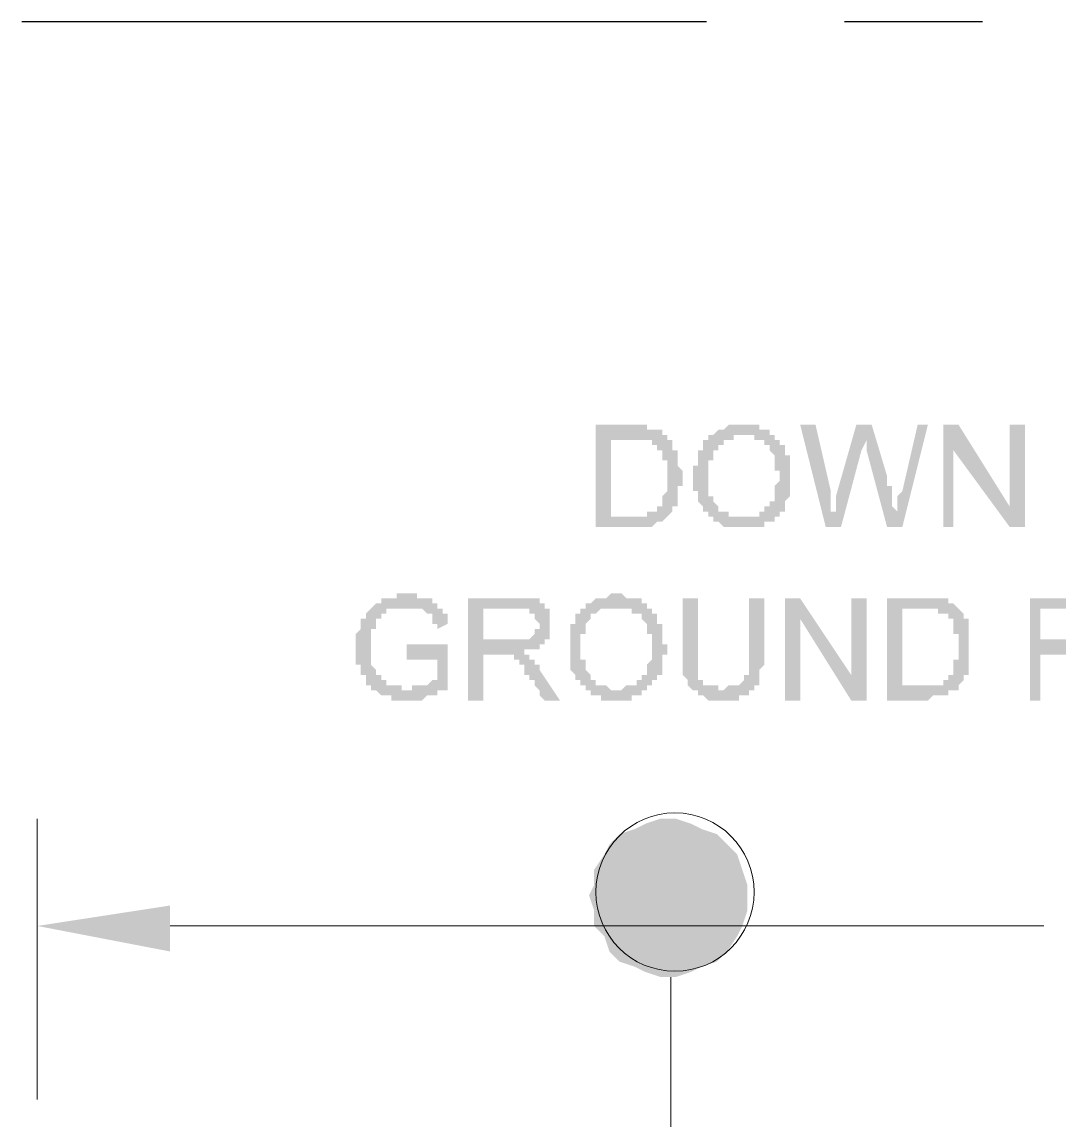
# Model space of a CAD drawing. Header units: inches. Extents: x -11 to 213, y -78 to 40.
# Drawn here: x 33.966 to 35.194, y 21.352 to 22.652 of the extents above; entities that cross this region are included whole.
import ezdxf

# ---------------------------------------------------------------- set-up
doc = ezdxf.new("R2010")
doc.units = ezdxf.units.IN
doc.header["$MEASUREMENT"] = 0
doc.layers.add('PDF_0', color=7, linetype='Continuous')

msp = doc.modelspace()

# ---------------------------------------------------------------- hatches: boundary and pattern name
at = {"layer": 'PDF_0'}
h = msp.add_hatch(color=256, dxfattribs=at)
h.paths.add_polyline_path([(34.64525, 22.17512), (34.68759, 22.17512), (34.68759, 22.17512), (34.69364, 22.17512), (34.69364, 22.17512), (34.69364, 22.17512), (34.69968, 22.17512), (34.69968, 22.17512), (34.69968, 22.17512), (34.69968, 22.17512), (34.70573, 22.17512), (34.70573, 22.17512), (34.70573, 22.17512), (34.70573, 22.17512), (34.70573, 22.16907), (34.71178, 22.16907), (34.71178, 22.16907), (34.71178, 22.16907), (34.71178, 22.16907), (34.71783, 22.16907), (34.71783, 22.16907), (34.71783, 22.16907), (34.71783, 22.16907), (34.72388, 22.16907), (34.72388, 22.16302), (34.72388, 22.16302), (34.72388, 22.16302), (34.72388, 22.16302), (34.72992, 22.16302), (34.72992, 22.16302), (34.72992, 22.15697), (34.72992, 22.15697), (34.72992, 22.15697), (34.73597, 22.15697), (34.73597, 22.15697), (34.73597, 22.15092), (34.73597, 22.15092), (34.73597, 22.15092), (34.73597, 22.15092), (34.73597, 22.14488), (34.74202, 22.14488), (34.74202, 22.14488), (34.74202, 22.14488), (34.74202, 22.13883), (34.74202, 22.13883), (34.74202, 22.13883), (34.74202, 22.13883), (34.74202, 22.13883), (34.74202, 22.13278), (34.74202, 22.13278), (34.74202, 22.13278), (34.74202, 22.13278), (34.74202, 22.12673), (34.74202, 22.12673), (34.74202, 22.12673), (34.74807, 22.12068), (34.74807, 22.12068), (34.74807, 22.12068), (34.74807, 22.12068), (34.74807, 22.11464), (34.74807, 22.11464), (34.74807, 22.11464), (34.74807, 22.11464), (34.74807, 22.10859), (34.74807, 22.10859), (34.74807, 22.10859), (34.74807, 22.10254), (34.74202, 22.10254), (34.74202, 22.10254), (34.74202, 22.09649), (34.74202, 22.09649), (34.74202, 22.09649), (34.74202, 22.09649), (34.74202, 22.09045), (34.74202, 22.09045), (34.74202, 22.09045), (34.74202, 22.09045), (34.74202, 22.0844), (34.74202, 22.0844), (34.74202, 22.0844), (34.74202, 22.0844), (34.74202, 22.07835), (34.73597, 22.07835), (34.73597, 22.07835), (34.73597, 22.07835), (34.73597, 22.0723), (34.73597, 22.0723), (34.73597, 22.0723), (34.73597, 22.0723), (34.73597, 22.0723), (34.72992, 22.06625), (34.72992, 22.06625), (34.72992, 22.06625), (34.72992, 22.06625), (34.72992, 22.06625), (34.72992, 22.06625), (34.72388, 22.06021), (34.72388, 22.06021), (34.72388, 22.06021), (34.72388, 22.06021), (34.72388, 22.06021), (34.71783, 22.06021), (34.71783, 22.06021), (34.71783, 22.06021), (34.71783, 22.06021), (34.71178, 22.05416), (34.71178, 22.05416), (34.71178, 22.05416), (34.71178, 22.05416), (34.70573, 22.05416), (34.70573, 22.05416), (34.70573, 22.05416), (34.69968, 22.05416), (34.69968, 22.05416), (34.69968, 22.05416), (34.69968, 22.05416), (34.69364, 22.05416), (34.69364, 22.05416), (34.69364, 22.05416), (34.68759, 22.05416), (34.64525, 22.05416)], flags=0)
h.paths.add_polyline_path([(34.6634, 22.06625), (34.68759, 22.06625), (34.68759, 22.06625), (34.69364, 22.06625), (34.69364, 22.06625), (34.69364, 22.06625), (34.69968, 22.06625), (34.69968, 22.06625), (34.69968, 22.06625), (34.69968, 22.06625), (34.69968, 22.06625), (34.70573, 22.06625), (34.70573, 22.06625), (34.70573, 22.0723), (34.70573, 22.0723), (34.71178, 22.0723), (34.71178, 22.0723), (34.71178, 22.0723), (34.71178, 22.0723), (34.71178, 22.0723), (34.71783, 22.0723), (34.71783, 22.07835), (34.71783, 22.07835), (34.71783, 22.07835), (34.71783, 22.07835), (34.72388, 22.07835), (34.72388, 22.0844), (34.72388, 22.0844), (34.72388, 22.0844), (34.72388, 22.0844), (34.72388, 22.09045), (34.72388, 22.09045), (34.72388, 22.09045), (34.72388, 22.09045), (34.72388, 22.09045), (34.72992, 22.09649), (34.72992, 22.09649), (34.72992, 22.09649), (34.72992, 22.10254), (34.72992, 22.10254), (34.72992, 22.10254), (34.72992, 22.10254), (34.72992, 22.10859), (34.72992, 22.10859), (34.72992, 22.10859), (34.72992, 22.11464), (34.72992, 22.11464), (34.72992, 22.11464), (34.72992, 22.12068), (34.72992, 22.12068), (34.72992, 22.12068), (34.72992, 22.12068), (34.72992, 22.12673), (34.72992, 22.12673), (34.72992, 22.12673), (34.72992, 22.12673), (34.72992, 22.13278), (34.72992, 22.13278), (34.72992, 22.13278), (34.72388, 22.13278), (34.72388, 22.13883), (34.72388, 22.13883), (34.72388, 22.13883), (34.72388, 22.13883), (34.72388, 22.14488), (34.72388, 22.14488), (34.72388, 22.14488), (34.72388, 22.14488), (34.71783, 22.14488), (34.71783, 22.15092), (34.71783, 22.15092), (34.71783, 22.15092), (34.71783, 22.15092), (34.71783, 22.15092), (34.71178, 22.15092), (34.71178, 22.15697), (34.71178, 22.15697), (34.71178, 22.15697), (34.70573, 22.15697), (34.70573, 22.15697), (34.70573, 22.15697), (34.70573, 22.15697), (34.69968, 22.15697), (34.69968, 22.15697), (34.69968, 22.15697), (34.69968, 22.15697), (34.69968, 22.15697), (34.69364, 22.15697), (34.69364, 22.15697), (34.69364, 22.15697), (34.68759, 22.15697), (34.68759, 22.15697), (34.68759, 22.15697), (34.6634, 22.15697)], flags=0)
h = msp.add_hatch(color=256, dxfattribs=at)
h.paths.add_polyline_path([(34.82065, 22.17512), (34.82065, 22.17512), (34.82065, 22.17512), (34.8267, 22.17512), (34.8267, 22.17512), (34.8267, 22.17512), (34.83274, 22.17512), (34.83274, 22.17512), (34.83274, 22.17512), (34.83274, 22.17512), (34.83879, 22.17512), (34.83879, 22.17512), (34.83879, 22.17512), (34.83879, 22.16907), (34.84484, 22.16907), (34.84484, 22.16907), (34.84484, 22.16907), (34.84484, 22.16907), (34.85089, 22.16907), (34.85089, 22.16907), (34.85089, 22.16907), (34.85089, 22.16302), (34.85089, 22.16302), (34.85693, 22.16302), (34.85693, 22.16302), (34.85693, 22.16302), (34.85693, 22.16302), (34.85693, 22.15697), (34.86298, 22.15697), (34.86298, 22.15697), (34.86298, 22.15697), (34.86298, 22.15697), (34.86298, 22.15697), (34.86298, 22.15092), (34.86298, 22.15092), (34.86903, 22.15092), (34.86903, 22.15092), (34.86903, 22.15092), (34.86903, 22.14488), (34.86903, 22.14488), (34.86903, 22.14488), (34.86903, 22.14488), (34.86903, 22.13883), (34.87508, 22.13883), (34.87508, 22.13883), (34.87508, 22.13883), (34.87508, 22.13278), (34.87508, 22.13278), (34.87508, 22.13278), (34.87508, 22.13278), (34.87508, 22.12673), (34.87508, 22.12673), (34.87508, 22.12673), (34.87508, 22.12068), (34.87508, 22.12068), (34.87508, 22.12068), (34.87508, 22.12068), (34.87508, 22.11464), (34.87508, 22.11464), (34.87508, 22.11464), (34.87508, 22.10859), (34.87508, 22.10859), (34.87508, 22.10859), (34.87508, 22.10859), (34.87508, 22.10254), (34.87508, 22.10254), (34.87508, 22.10254), (34.87508, 22.09649), (34.87508, 22.09649), (34.87508, 22.09649), (34.87508, 22.09649), (34.87508, 22.09045), (34.87508, 22.09045), (34.87508, 22.09045), (34.87508, 22.09045), (34.86903, 22.0844), (34.86903, 22.0844), (34.86903, 22.0844), (34.86903, 22.0844), (34.86903, 22.07835), (34.86903, 22.07835), (34.86903, 22.07835), (34.86903, 22.07835), (34.86903, 22.0723), (34.86298, 22.0723), (34.86298, 22.0723), (34.86298, 22.0723), (34.86298, 22.0723), (34.86298, 22.06625), (34.86298, 22.06625), (34.85693, 22.06625), (34.85693, 22.06625), (34.85693, 22.06625), (34.85693, 22.06625), (34.85693, 22.06021), (34.85089, 22.06021), (34.85089, 22.06021), (34.85089, 22.06021), (34.85089, 22.06021), (34.85089, 22.06021), (34.84484, 22.06021), (34.84484, 22.05416), (34.84484, 22.05416), (34.84484, 22.05416), (34.83879, 22.05416), (34.83879, 22.05416), (34.83879, 22.05416), (34.83879, 22.05416), (34.83274, 22.05416), (34.83274, 22.05416), (34.83274, 22.05416), (34.8267, 22.05416), (34.8267, 22.05416), (34.8267, 22.05416), (34.8267, 22.05416), (34.82065, 22.05416), (34.82065, 22.05416), (34.82065, 22.05416), (34.8146, 22.05416), (34.8146, 22.05416), (34.8146, 22.05416), (34.8146, 22.05416), (34.80855, 22.05416), (34.80855, 22.05416), (34.80855, 22.05416), (34.80855, 22.05416), (34.8025, 22.05416), (34.8025, 22.05416), (34.8025, 22.05416), (34.79646, 22.05416), (34.79646, 22.05416), (34.79646, 22.05416), (34.79646, 22.05416), (34.79646, 22.05416), (34.79041, 22.06021), (34.79041, 22.06021), (34.79041, 22.06021), (34.79041, 22.06021), (34.78436, 22.06021), (34.78436, 22.06021), (34.78436, 22.06021), (34.78436, 22.06625), (34.78436, 22.06625), (34.77831, 22.06625), (34.77831, 22.06625), (34.77831, 22.06625), (34.77831, 22.06625), (34.77831, 22.0723), (34.77831, 22.0723), (34.77226, 22.0723), (34.77226, 22.0723), (34.77226, 22.0723), (34.77226, 22.07835), (34.77226, 22.07835), (34.77226, 22.07835), (34.77226, 22.07835), (34.76622, 22.0844), (34.76622, 22.0844), (34.76622, 22.0844), (34.76622, 22.0844), (34.76622, 22.09045), (34.76622, 22.09045), (34.76622, 22.09045), (34.76622, 22.09045), (34.76622, 22.09649), (34.76622, 22.09649), (34.76622, 22.09649), (34.76017, 22.09649), (34.76017, 22.10254), (34.76017, 22.10254), (34.76017, 22.10254), (34.76017, 22.10859), (34.76017, 22.10859), (34.76017, 22.10859), (34.76017, 22.10859), (34.76017, 22.11464), (34.76017, 22.11464), (34.76017, 22.11464), (34.76017, 22.11464), (34.76017, 22.12068), (34.76017, 22.12068), (34.76017, 22.12068), (34.76017, 22.12673), (34.76017, 22.12673), (34.76622, 22.12673), (34.76622, 22.12673), (34.76622, 22.13278), (34.76622, 22.13278), (34.76622, 22.13278), (34.76622, 22.13883), (34.76622, 22.13883), (34.76622, 22.13883), (34.76622, 22.13883), (34.76622, 22.14488), (34.76622, 22.14488), (34.76622, 22.14488), (34.77226, 22.14488), (34.77226, 22.14488), (34.77226, 22.15092), (34.77226, 22.15092), (34.77226, 22.15092), (34.77226, 22.15092), (34.77226, 22.15697), (34.77226, 22.15697), (34.77831, 22.15697), (34.77831, 22.15697), (34.77831, 22.15697), (34.77831, 22.15697), (34.77831, 22.16302), (34.78436, 22.16302), (34.78436, 22.16302), (34.78436, 22.16302), (34.78436, 22.16302), (34.78436, 22.16302), (34.79041, 22.16907), (34.79041, 22.16907), (34.79041, 22.16907), (34.79041, 22.16907), (34.79041, 22.16907), (34.79646, 22.16907), (34.79646, 22.16907), (34.79646, 22.16907), (34.79646, 22.16907), (34.8025, 22.17512), (34.8025, 22.17512), (34.8025, 22.17512), (34.8025, 22.17512), (34.80855, 22.17512), (34.80855, 22.17512), (34.80855, 22.17512), (34.8146, 22.17512), (34.8146, 22.17512), (34.8146, 22.17512), (34.8146, 22.17512), (34.82065, 22.17512), (34.82065, 22.17512)], flags=0)
h.paths.add_polyline_path([(34.82065, 22.06625), (34.82065, 22.06625), (34.82065, 22.06625), (34.8267, 22.06625), (34.8267, 22.06625), (34.8267, 22.06625), (34.8267, 22.06625), (34.83274, 22.06625), (34.83274, 22.06625), (34.83274, 22.06625), (34.83274, 22.06625), (34.83879, 22.06625), (34.83879, 22.06625), (34.83879, 22.0723), (34.83879, 22.0723), (34.84484, 22.0723), (34.84484, 22.0723), (34.84484, 22.0723), (34.84484, 22.0723), (34.84484, 22.07835), (34.85089, 22.07835), (34.85089, 22.07835), (34.85089, 22.07835), (34.85089, 22.07835), (34.85089, 22.07835), (34.85089, 22.0844), (34.85089, 22.0844), (34.85693, 22.0844), (34.85693, 22.0844), (34.85693, 22.09045), (34.85693, 22.09045), (34.85693, 22.09045), (34.85693, 22.09045), (34.85693, 22.09045), (34.85693, 22.09649), (34.85693, 22.09649), (34.85693, 22.09649), (34.85693, 22.10254), (34.85693, 22.10254), (34.85693, 22.10254), (34.85693, 22.10254), (34.86298, 22.10859), (34.86298, 22.10859), (34.86298, 22.10859), (34.86298, 22.11464), (34.86298, 22.11464), (34.86298, 22.11464), (34.86298, 22.11464), (34.86298, 22.12068), (34.85693, 22.12068), (34.85693, 22.12068), (34.85693, 22.12673), (34.85693, 22.12673), (34.85693, 22.12673), (34.85693, 22.12673), (34.85693, 22.13278), (34.85693, 22.13278), (34.85693, 22.13278), (34.85693, 22.13278), (34.85693, 22.13883), (34.85693, 22.13883), (34.85693, 22.13883), (34.85693, 22.13883), (34.85089, 22.14488), (34.85089, 22.14488), (34.85089, 22.14488), (34.85089, 22.14488), (34.85089, 22.14488), (34.85089, 22.15092), (34.85089, 22.15092), (34.84484, 22.15092), (34.84484, 22.15092), (34.84484, 22.15092), (34.84484, 22.15092), (34.84484, 22.15697), (34.83879, 22.15697), (34.83879, 22.15697), (34.83879, 22.15697), (34.83879, 22.15697), (34.83274, 22.15697), (34.83274, 22.15697), (34.83274, 22.15697), (34.83274, 22.16302), (34.8267, 22.16302), (34.8267, 22.16302), (34.8267, 22.16302), (34.8267, 22.16302), (34.82065, 22.16302), (34.82065, 22.16302), (34.82065, 22.16302), (34.82065, 22.16302), (34.8146, 22.16302), (34.8146, 22.16302), (34.8146, 22.16302), (34.80855, 22.16302), (34.80855, 22.16302), (34.80855, 22.16302), (34.80855, 22.15697), (34.8025, 22.15697), (34.8025, 22.15697), (34.8025, 22.15697), (34.8025, 22.15697), (34.79646, 22.15697), (34.79646, 22.15697), (34.79646, 22.15697), (34.79646, 22.15092), (34.79646, 22.15092), (34.79041, 22.15092), (34.79041, 22.15092), (34.79041, 22.15092), (34.79041, 22.15092), (34.79041, 22.15092), (34.79041, 22.14488), (34.78436, 22.14488), (34.78436, 22.14488), (34.78436, 22.14488), (34.78436, 22.14488), (34.78436, 22.13883), (34.78436, 22.13883), (34.78436, 22.13883), (34.78436, 22.13883), (34.78436, 22.13278), (34.78436, 22.13278), (34.77831, 22.13278), (34.77831, 22.13278), (34.77831, 22.12673), (34.77831, 22.12673), (34.77831, 22.12673), (34.77831, 22.12673), (34.77831, 22.12068), (34.77831, 22.12068), (34.77831, 22.12068), (34.77831, 22.11464), (34.77831, 22.11464), (34.77831, 22.11464), (34.77831, 22.10859), (34.77831, 22.10859), (34.77831, 22.10859), (34.77831, 22.10859), (34.77831, 22.10254), (34.77831, 22.10254), (34.77831, 22.10254), (34.77831, 22.09649), (34.77831, 22.09649), (34.77831, 22.09649), (34.77831, 22.09649), (34.77831, 22.09045), (34.78436, 22.09045), (34.78436, 22.09045), (34.78436, 22.09045), (34.78436, 22.0844), (34.78436, 22.0844), (34.78436, 22.0844), (34.78436, 22.0844), (34.78436, 22.0844), (34.79041, 22.07835), (34.79041, 22.07835), (34.79041, 22.07835), (34.79041, 22.07835), (34.79041, 22.07835), (34.79041, 22.0723), (34.79041, 22.0723), (34.79646, 22.0723), (34.79646, 22.0723), (34.79646, 22.0723), (34.79646, 22.0723), (34.8025, 22.0723), (34.8025, 22.06625), (34.8025, 22.06625), (34.8025, 22.06625), (34.8025, 22.06625), (34.80855, 22.06625), (34.80855, 22.06625), (34.80855, 22.06625), (34.8146, 22.06625), (34.8146, 22.06625), (34.8146, 22.06625), (34.8146, 22.06625), (34.82065, 22.06625), (34.82065, 22.06625)], flags=0)
for points in [[(35.03838, 22.17512), (35.00814, 22.05416), (34.99, 22.05416), (34.96581, 22.14488), (34.96581, 22.15092), (34.96581, 22.15092), (34.96581, 22.15092), (34.96581, 22.15697), (34.96581, 22.15697), (34.96581, 22.15697), (34.96581, 22.15697), (34.96581, 22.15697), (34.95976, 22.14488), (34.93557, 22.05416), (34.91742, 22.05416), (34.88718, 22.17512), (34.90533, 22.17512), (34.92347, 22.09649), (34.92347, 22.09045), (34.92347, 22.09045), (34.92347, 22.09045), (34.92347, 22.0844), (34.92347, 22.0844), (34.92347, 22.0844), (34.92347, 22.07835), (34.92347, 22.07835), (34.92347, 22.07835), (34.92347, 22.07835), (34.92347, 22.0723), (34.92347, 22.0723), (34.92347, 22.0723), (34.92347, 22.0723), (34.92347, 22.0723), (34.92347, 22.0723), (34.92347, 22.0723), (34.92952, 22.0723), (34.92952, 22.0723), (34.92952, 22.07835), (34.92952, 22.07835), (34.92952, 22.07835), (34.92952, 22.0844), (34.92952, 22.0844), (34.92952, 22.0844), (34.92952, 22.0844), (34.92952, 22.09045), (34.92952, 22.09045), (34.92952, 22.09045), (34.92952, 22.09045), (34.92952, 22.09045), (34.95371, 22.17512), (34.97185, 22.17512), (34.99, 22.11464), (34.99, 22.10859), (34.99, 22.10859), (34.99, 22.10859), (34.99, 22.10859), (34.99, 22.10254), (34.99605, 22.10254), (34.99605, 22.10254), (34.99605, 22.09649), (34.99605, 22.09649), (34.99605, 22.09649), (34.99605, 22.09649), (34.99605, 22.09045), (34.99605, 22.09045), (34.99605, 22.09045), (34.99605, 22.0844), (34.99605, 22.0844), (34.99605, 22.0844), (34.99605, 22.0844), (34.99605, 22.07835), (34.99605, 22.07835), (34.99605, 22.07835), (34.99605, 22.07835), (35.00209, 22.0723), (35.00209, 22.0723), (35.00209, 22.0723), (35.00209, 22.0723), (35.00209, 22.0723), (35.00209, 22.0723), (35.00209, 22.0723), (35.00209, 22.0723), (35.00209, 22.0723), (35.00209, 22.07835), (35.00209, 22.07835), (35.00209, 22.07835), (35.00209, 22.0844), (35.00209, 22.0844), (35.00209, 22.0844), (35.00209, 22.0844), (35.00209, 22.09045), (35.00209, 22.09045), (35.00209, 22.09045), (35.00814, 22.09649), (35.00814, 22.09649), (35.02628, 22.17512)], [(35.1533, 22.05415), (35.13515, 22.05415), (35.06863, 22.14487), (35.06863, 22.14487), (35.06863, 22.05415), (35.05653, 22.05415), (35.05653, 22.17511), (35.07467, 22.17511), (35.13515, 22.07834), (35.13515, 22.07834), (35.13515, 22.17511), (35.1533, 22.17511)], [(34.46986, 21.86666), (34.46986, 21.86666), (34.46986, 21.86666), (34.46986, 21.86666), (34.46986, 21.86061), (34.46381, 21.86061), (34.46381, 21.86061), (34.46381, 21.86061), (34.46381, 21.86061), (34.45776, 21.86061), (34.45776, 21.86061), (34.45776, 21.85456), (34.45776, 21.85456), (34.45172, 21.85456), (34.45172, 21.85456), (34.45172, 21.85456), (34.45172, 21.85456), (34.44567, 21.85456), (34.44567, 21.85456), (34.44567, 21.85456), (34.44567, 21.85456), (34.43962, 21.84852), (34.43962, 21.84852), (34.43962, 21.84852), (34.43962, 21.84852), (34.43357, 21.84852), (34.43357, 21.84852), (34.43357, 21.84852), (34.43357, 21.84852), (34.42752, 21.84852), (34.42752, 21.84852), (34.42752, 21.84852), (34.42148, 21.84852), (34.42148, 21.84852), (34.42148, 21.84852), (34.42148, 21.84852), (34.41543, 21.84852), (34.41543, 21.84852), (34.41543, 21.84852), (34.40938, 21.84852), (34.40938, 21.84852), (34.40938, 21.84852), (34.40938, 21.84852), (34.40333, 21.84852), (34.40333, 21.84852), (34.40333, 21.85456), (34.40333, 21.85456), (34.39728, 21.85456), (34.39728, 21.85456), (34.39728, 21.85456), (34.39728, 21.85456), (34.39124, 21.85456), (34.39124, 21.85456), (34.39124, 21.85456), (34.39124, 21.85456), (34.38519, 21.86061), (34.38519, 21.86061), (34.38519, 21.86061), (34.38519, 21.86061), (34.38519, 21.86061), (34.37914, 21.86061), (34.37914, 21.86666), (34.37914, 21.86666), (34.37914, 21.86666), (34.37914, 21.86666), (34.37914, 21.86666), (34.37309, 21.86666), (34.37309, 21.87271), (34.37309, 21.87271), (34.37309, 21.87271), (34.37309, 21.87271), (34.37309, 21.87876), (34.36704, 21.87876), (34.36704, 21.87876), (34.36704, 21.87876), (34.36704, 21.87876), (34.36704, 21.8848), (34.36704, 21.8848), (34.36704, 21.8848), (34.36704, 21.8848), (34.36704, 21.89085), (34.36704, 21.89085), (34.361, 21.89085), (34.361, 21.89085), (34.361, 21.8969), (34.361, 21.8969), (34.361, 21.8969), (34.361, 21.90295), (34.361, 21.90295), (34.361, 21.90295), (34.361, 21.90295), (34.361, 21.909), (34.361, 21.909), (34.361, 21.909), (34.361, 21.91504), (34.361, 21.91504), (34.361, 21.91504), (34.361, 21.91504), (34.361, 21.92109), (34.361, 21.92109), (34.361, 21.92109), (34.361, 21.92714), (34.361, 21.92714), (34.361, 21.92714), (34.361, 21.92714), (34.36704, 21.93319), (34.36704, 21.93319), (34.36704, 21.93319), (34.36704, 21.93319), (34.36704, 21.93923), (34.36704, 21.93923), (34.36704, 21.93923), (34.36704, 21.93923), (34.36704, 21.94528), (34.36704, 21.94528), (34.37309, 21.94528), (34.37309, 21.94528), (34.37309, 21.95133), (34.37309, 21.95133), (34.37309, 21.95133), (34.37309, 21.95133), (34.37309, 21.95133), (34.37914, 21.95738), (34.37914, 21.95738), (34.37914, 21.95738), (34.37914, 21.95738), (34.37914, 21.95738), (34.38519, 21.96343), (34.38519, 21.96343), (34.38519, 21.96343), (34.38519, 21.96343), (34.38519, 21.96343), (34.39124, 21.96343), (34.39124, 21.96343), (34.39124, 21.96947), (34.39124, 21.96947), (34.39728, 21.96947), (34.39728, 21.96947), (34.39728, 21.96947), (34.39728, 21.96947), (34.39728, 21.96947), (34.40333, 21.96947), (34.40333, 21.96947), (34.40333, 21.96947), (34.40938, 21.96947), (34.40938, 21.96947), (34.40938, 21.96947), (34.40938, 21.97552), (34.41543, 21.97552), (34.41543, 21.97552), (34.41543, 21.97552), (34.42148, 21.97552), (34.42148, 21.97552), (34.42148, 21.97552), (34.42148, 21.97552), (34.42752, 21.97552), (34.42752, 21.97552), (34.42752, 21.97552), (34.43357, 21.97552), (34.43357, 21.96947), (34.43357, 21.96947), (34.43357, 21.96947), (34.43962, 21.96947), (34.43962, 21.96947), (34.43962, 21.96947), (34.44567, 21.96947), (34.44567, 21.96947), (34.44567, 21.96947), (34.44567, 21.96947), (34.44567, 21.96947), (34.45172, 21.96947), (34.45172, 21.96343), (34.45172, 21.96343), (34.45172, 21.96343), (34.45172, 21.96343), (34.45776, 21.96343), (34.45776, 21.96343), (34.45776, 21.96343), (34.45776, 21.95738), (34.45776, 21.95738), (34.46381, 21.95738), (34.46381, 21.95738), (34.46381, 21.95738), (34.46381, 21.95133), (34.46381, 21.95133), (34.46381, 21.95133), (34.46381, 21.95133), (34.46986, 21.95133), (34.46986, 21.94528), (34.46986, 21.94528), (34.46986, 21.94528), (34.46986, 21.93923), (34.46986, 21.93923), (34.46986, 21.93923), (34.46986, 21.93923), (34.45776, 21.93319), (34.45776, 21.93319), (34.45776, 21.93923), (34.45776, 21.93923), (34.45172, 21.93923), (34.45172, 21.93923), (34.45172, 21.94528), (34.45172, 21.94528), (34.45172, 21.94528), (34.45172, 21.94528), (34.45172, 21.95133), (34.44567, 21.95133), (34.44567, 21.95133), (34.44567, 21.95133), (34.44567, 21.95133), (34.44567, 21.95133), (34.44567, 21.95133), (34.43962, 21.95738), (34.43962, 21.95738), (34.43962, 21.95738), (34.43962, 21.95738), (34.43357, 21.95738), (34.43357, 21.95738), (34.43357, 21.95738), (34.43357, 21.95738), (34.42752, 21.95738), (34.42752, 21.95738), (34.42752, 21.95738), (34.42752, 21.95738), (34.42148, 21.95738), (34.42148, 21.95738), (34.42148, 21.95738), (34.41543, 21.95738), (34.41543, 21.95738), (34.41543, 21.95738), (34.41543, 21.95738), (34.40938, 21.95738), (34.40938, 21.95738), (34.40938, 21.95738), (34.40333, 21.95738), (34.40333, 21.95738), (34.40333, 21.95738), (34.40333, 21.95738), (34.39728, 21.95738), (34.39728, 21.95738), (34.39728, 21.95133), (34.39728, 21.95133), (34.39728, 21.95133), (34.39124, 21.95133), (34.39124, 21.95133), (34.39124, 21.95133), (34.39124, 21.94528), (34.39124, 21.94528), (34.39124, 21.94528), (34.38519, 21.94528), (34.38519, 21.94528), (34.38519, 21.94528), (34.38519, 21.93923), (34.38519, 21.93923), (34.38519, 21.93923), (34.38519, 21.93923), (34.38519, 21.93319), (34.37914, 21.93319), (34.37914, 21.93319), (34.37914, 21.93319), (34.37914, 21.92714), (34.37914, 21.92714), (34.37914, 21.92714), (34.37914, 21.92714), (34.37914, 21.92109), (34.37914, 21.92109), (34.37914, 21.92109), (34.37914, 21.92109), (34.37914, 21.91504), (34.37914, 21.91504), (34.37914, 21.91504), (34.37914, 21.909), (34.37914, 21.909), (34.37914, 21.909), (34.37914, 21.90295), (34.37914, 21.90295), (34.37914, 21.90295), (34.37914, 21.90295), (34.37914, 21.8969), (34.37914, 21.8969), (34.37914, 21.8969), (34.37914, 21.8969), (34.37914, 21.89085), (34.37914, 21.89085), (34.37914, 21.89085), (34.37914, 21.89085), (34.38519, 21.8848), (34.38519, 21.8848), (34.38519, 21.8848), (34.38519, 21.8848), (34.38519, 21.8848), (34.38519, 21.87876), (34.38519, 21.87876), (34.38519, 21.87876), (34.39124, 21.87876), (34.39124, 21.87271), (34.39124, 21.87271), (34.39124, 21.87271), (34.39124, 21.87271), (34.39728, 21.87271), (34.39728, 21.87271), (34.39728, 21.86666), (34.39728, 21.86666), (34.40333, 21.86666), (34.40333, 21.86666), (34.40333, 21.86666), (34.40333, 21.86666), (34.40938, 21.86666), (34.40938, 21.86666), (34.40938, 21.86666), (34.40938, 21.86666), (34.41543, 21.86666), (34.41543, 21.86666), (34.41543, 21.86666), (34.41543, 21.86061), (34.42148, 21.86061), (34.42148, 21.86061), (34.42148, 21.86061), (34.42148, 21.86061), (34.42752, 21.86061), (34.42752, 21.86666), (34.42752, 21.86666), (34.42752, 21.86666), (34.43357, 21.86666), (34.43357, 21.86666), (34.43357, 21.86666), (34.43962, 21.86666), (34.43962, 21.86666), (34.43962, 21.86666), (34.43962, 21.86666), (34.44567, 21.86666), (34.44567, 21.86666), (34.44567, 21.86666), (34.44567, 21.86666), (34.45172, 21.87271), (34.45172, 21.87271), (34.45172, 21.87271), (34.45172, 21.87271), (34.45172, 21.87271), (34.45776, 21.87271), (34.45776, 21.87876), (34.45776, 21.8969), (34.42148, 21.8969), (34.42148, 21.91504), (34.46986, 21.91504)], [(34.84484, 21.90295), (34.84484, 21.90295), (34.84484, 21.8969), (34.84484, 21.8969), (34.84484, 21.8969), (34.84484, 21.89085), (34.84484, 21.89085), (34.84484, 21.89085), (34.84484, 21.89085), (34.83879, 21.88481), (34.83879, 21.88481), (34.83879, 21.88481), (34.83879, 21.88481), (34.83879, 21.87876), (34.83879, 21.87876), (34.83879, 21.87876), (34.83879, 21.87876), (34.83879, 21.87271), (34.83879, 21.87271), (34.83879, 21.87271), (34.83879, 21.87271), (34.83879, 21.86666), (34.83879, 21.86666), (34.83274, 21.86666), (34.83274, 21.86666), (34.83274, 21.86666), (34.83274, 21.86062), (34.83274, 21.86062), (34.83274, 21.86062), (34.8267, 21.86062), (34.8267, 21.86062), (34.8267, 21.86062), (34.8267, 21.85457), (34.82065, 21.85457), (34.82065, 21.85457), (34.82065, 21.85457), (34.82065, 21.85457), (34.82065, 21.85457), (34.82065, 21.85457), (34.8146, 21.85457), (34.8146, 21.85457), (34.8146, 21.84852), (34.8146, 21.84852), (34.80855, 21.84852), (34.80855, 21.84852), (34.80855, 21.84852), (34.8025, 21.84852), (34.8025, 21.84852), (34.8025, 21.84852), (34.8025, 21.84852), (34.79646, 21.84852), (34.79646, 21.84852), (34.79646, 21.84852), (34.79646, 21.84852), (34.79041, 21.84852), (34.79041, 21.84852), (34.79041, 21.84852), (34.78436, 21.84852), (34.78436, 21.84852), (34.78436, 21.84852), (34.77831, 21.84852), (34.77831, 21.84852), (34.77831, 21.84852), (34.77831, 21.84852), (34.77226, 21.85457), (34.77226, 21.85457), (34.77226, 21.85457), (34.77226, 21.85457), (34.77226, 21.85457), (34.76622, 21.85457), (34.76622, 21.85457), (34.76622, 21.85457), (34.76622, 21.86062), (34.76017, 21.86062), (34.76017, 21.86062), (34.76017, 21.86062), (34.76017, 21.86062), (34.76017, 21.86062), (34.75412, 21.86666), (34.75412, 21.86666), (34.75412, 21.86666), (34.75412, 21.86666), (34.75412, 21.87271), (34.75412, 21.87271), (34.75412, 21.87271), (34.75412, 21.87271), (34.74807, 21.87876), (34.74807, 21.87876), (34.74807, 21.87876), (34.74807, 21.87876), (34.74807, 21.88481), (34.74807, 21.88481), (34.74807, 21.88481), (34.74807, 21.88481), (34.74807, 21.88481), (34.74807, 21.89085), (34.74807, 21.89085), (34.74807, 21.89085), (34.74807, 21.8969), (34.74807, 21.8969), (34.74807, 21.8969), (34.74807, 21.8969), (34.74807, 21.90295), (34.74807, 21.90295), (34.74807, 21.96948), (34.76622, 21.96948), (34.76622, 21.90295), (34.76622, 21.90295), (34.76622, 21.8969), (34.76622, 21.8969), (34.76622, 21.8969), (34.76622, 21.89085), (34.76622, 21.89085), (34.76622, 21.89085), (34.76622, 21.89085), (34.76622, 21.88481), (34.76622, 21.88481), (34.76622, 21.88481), (34.76622, 21.88481), (34.76622, 21.88481), (34.76622, 21.87876), (34.76622, 21.87876), (34.76622, 21.87876), (34.76622, 21.87876), (34.76622, 21.87271), (34.77226, 21.87271), (34.77226, 21.87271), (34.77226, 21.87271), (34.77226, 21.86666), (34.77226, 21.86666), (34.77831, 21.86666), (34.77831, 21.86666), (34.77831, 21.86666), (34.77831, 21.86666), (34.77831, 21.86666), (34.78436, 21.86666), (34.78436, 21.86666), (34.78436, 21.86666), (34.79041, 21.86666), (34.79041, 21.86062), (34.79041, 21.86062), (34.79646, 21.86062), (34.79646, 21.86062), (34.79646, 21.86062), (34.79646, 21.86062), (34.8025, 21.86666), (34.8025, 21.86666), (34.8025, 21.86666), (34.8025, 21.86666), (34.80855, 21.86666), (34.80855, 21.86666), (34.80855, 21.86666), (34.80855, 21.86666), (34.8146, 21.86666), (34.8146, 21.86666), (34.8146, 21.86666), (34.8146, 21.86666), (34.8146, 21.86666), (34.82065, 21.87271), (34.82065, 21.87271), (34.82065, 21.87271), (34.82065, 21.87271), (34.82065, 21.87271), (34.82065, 21.87876), (34.82065, 21.87876), (34.8267, 21.87876), (34.8267, 21.87876), (34.8267, 21.88481), (34.8267, 21.88481), (34.8267, 21.88481), (34.8267, 21.88481), (34.8267, 21.89085), (34.8267, 21.89085), (34.8267, 21.89085), (34.8267, 21.89085), (34.8267, 21.8969), (34.8267, 21.8969), (34.8267, 21.8969), (34.8267, 21.90295), (34.8267, 21.90295), (34.8267, 21.96948), (34.84484, 21.96948)], [(34.9658, 21.84852), (34.94766, 21.84852), (34.88718, 21.94528), (34.88718, 21.94528), (34.88718, 21.84852), (34.86904, 21.84852), (34.86904, 21.96947), (34.88718, 21.96947), (34.94766, 21.87876), (34.94766, 21.87876), (34.94766, 21.96947), (34.9658, 21.96947)], [(35.23797, 21.95738), (35.17144, 21.95738), (35.17144, 21.9211), (35.23192, 21.9211), (35.23192, 21.90295), (35.17144, 21.90295), (35.17144, 21.84852), (35.15935, 21.84852), (35.15935, 21.96948), (35.23797, 21.96948)]]:
    msp.add_hatch(color=256, dxfattribs=at).paths.add_polyline_path(points)
h = msp.add_hatch(color=256, dxfattribs=at)
h.paths.add_polyline_path([(34.66944, 21.97553), (34.66944, 21.97553), (34.67549, 21.97553), (34.67549, 21.97553), (34.67549, 21.97553), (34.67549, 21.97553), (34.68154, 21.96948), (34.68154, 21.96948), (34.68154, 21.96948), (34.68759, 21.96948), (34.68759, 21.96948), (34.68759, 21.96948), (34.68759, 21.96948), (34.69364, 21.96948), (34.69364, 21.96948), (34.69364, 21.96948), (34.69364, 21.96948), (34.69968, 21.96948), (34.69968, 21.96343), (34.69968, 21.96343), (34.69968, 21.96343), (34.69968, 21.96343), (34.70573, 21.96343), (34.70573, 21.96343), (34.70573, 21.96343), (34.70573, 21.95738), (34.70573, 21.95738), (34.71178, 21.95738), (34.71178, 21.95738), (34.71178, 21.95738), (34.71178, 21.95738), (34.71178, 21.95134), (34.71178, 21.95134), (34.71783, 21.95134), (34.71783, 21.95134), (34.71783, 21.95134), (34.71783, 21.94529), (34.71783, 21.94529), (34.71783, 21.94529), (34.71783, 21.94529), (34.71783, 21.93924), (34.72388, 21.93924), (34.72388, 21.93924), (34.72388, 21.93924), (34.72388, 21.93319), (34.72388, 21.93319), (34.72388, 21.93319), (34.72388, 21.93319), (34.72388, 21.92714), (34.72388, 21.92714), (34.72388, 21.92714), (34.72388, 21.92714), (34.72388, 21.9211), (34.72388, 21.9211), (34.72388, 21.9211), (34.72388, 21.91505), (34.72992, 21.91505), (34.72992, 21.91505), (34.72992, 21.91505), (34.72992, 21.909), (34.72992, 21.909), (34.72992, 21.909), (34.72992, 21.90295), (34.72388, 21.90295), (34.72388, 21.90295), (34.72388, 21.90295), (34.72388, 21.89691), (34.72388, 21.89691), (34.72388, 21.89691), (34.72388, 21.89086), (34.72388, 21.89086), (34.72388, 21.89086), (34.72388, 21.89086), (34.72388, 21.88481), (34.72388, 21.88481), (34.72388, 21.88481), (34.72388, 21.88481), (34.72388, 21.87876), (34.71783, 21.87876), (34.71783, 21.87876), (34.71783, 21.87876), (34.71783, 21.87271), (34.71783, 21.87271), (34.71783, 21.87271), (34.71783, 21.87271), (34.71178, 21.87271), (34.71178, 21.86667), (34.71178, 21.86667), (34.71178, 21.86667), (34.71178, 21.86667), (34.71178, 21.86667), (34.70573, 21.86667), (34.70573, 21.86062), (34.70573, 21.86062), (34.70573, 21.86062), (34.70573, 21.86062), (34.69968, 21.86062), (34.69968, 21.86062), (34.69968, 21.85457), (34.69968, 21.85457), (34.69968, 21.85457), (34.69364, 21.85457), (34.69364, 21.85457), (34.69364, 21.85457), (34.69364, 21.85457), (34.68759, 21.85457), (34.68759, 21.85457), (34.68759, 21.84852), (34.68759, 21.84852), (34.68154, 21.84852), (34.68154, 21.84852), (34.68154, 21.84852), (34.67549, 21.84852), (34.67549, 21.84852), (34.67549, 21.84852), (34.67549, 21.84852), (34.66944, 21.84852), (34.66944, 21.84852), (34.66944, 21.84852), (34.6634, 21.84852), (34.6634, 21.84852), (34.6634, 21.84852), (34.6634, 21.84852), (34.65735, 21.84852), (34.65735, 21.84852), (34.65735, 21.84852), (34.65735, 21.84852), (34.6513, 21.84852), (34.6513, 21.85457), (34.6513, 21.85457), (34.64525, 21.85457), (34.64525, 21.85457), (34.64525, 21.85457), (34.64525, 21.85457), (34.64525, 21.85457), (34.63921, 21.85457), (34.63921, 21.85457), (34.63921, 21.86062), (34.63921, 21.86062), (34.63316, 21.86062), (34.63316, 21.86062), (34.63316, 21.86062), (34.63316, 21.86062), (34.63316, 21.86667), (34.62711, 21.86667), (34.62711, 21.86667), (34.62711, 21.86667), (34.62711, 21.86667), (34.62711, 21.86667), (34.62711, 21.87271), (34.62106, 21.87271), (34.62106, 21.87271), (34.62106, 21.87271), (34.62106, 21.87876), (34.62106, 21.87876), (34.62106, 21.87876), (34.62106, 21.87876), (34.62106, 21.87876), (34.61501, 21.88481), (34.61501, 21.88481), (34.61501, 21.88481), (34.61501, 21.88481), (34.61501, 21.89086), (34.61501, 21.89086), (34.61501, 21.89086), (34.61501, 21.89086), (34.61501, 21.89691), (34.61501, 21.89691), (34.61501, 21.89691), (34.61501, 21.90295), (34.61501, 21.90295), (34.61501, 21.90295), (34.61501, 21.90295), (34.61501, 21.909), (34.61501, 21.909), (34.61501, 21.909), (34.61501, 21.909), (34.61501, 21.91505), (34.61501, 21.91505), (34.61501, 21.91505), (34.61501, 21.9211), (34.61501, 21.9211), (34.61501, 21.9211), (34.61501, 21.92714), (34.61501, 21.92714), (34.61501, 21.92714), (34.61501, 21.92714), (34.61501, 21.93319), (34.61501, 21.93319), (34.61501, 21.93319), (34.61501, 21.93319), (34.61501, 21.93924), (34.61501, 21.93924), (34.61501, 21.93924), (34.62106, 21.93924), (34.62106, 21.94529), (34.62106, 21.94529), (34.62106, 21.94529), (34.62106, 21.94529), (34.62106, 21.94529), (34.62106, 21.95134), (34.62106, 21.95134), (34.62711, 21.95134), (34.62711, 21.95134), (34.62711, 21.95738), (34.62711, 21.95738), (34.62711, 21.95738), (34.62711, 21.95738), (34.63316, 21.95738), (34.63316, 21.95738), (34.63316, 21.96343), (34.63316, 21.96343), (34.63316, 21.96343), (34.63921, 21.96343), (34.63921, 21.96343), (34.63921, 21.96343), (34.63921, 21.96343), (34.64525, 21.96948), (34.64525, 21.96948), (34.64525, 21.96948), (34.64525, 21.96948), (34.64525, 21.96948), (34.6513, 21.96948), (34.6513, 21.96948), (34.6513, 21.96948), (34.6513, 21.96948), (34.65735, 21.96948), (34.65735, 21.96948), (34.65735, 21.96948), (34.6634, 21.97553), (34.6634, 21.97553), (34.6634, 21.97553), (34.6634, 21.97553), (34.66944, 21.97553), (34.66944, 21.97553), (34.66944, 21.97553)], flags=0)
h.paths.add_polyline_path([(34.66944, 21.86062), (34.66944, 21.86062), (34.67549, 21.86062), (34.67549, 21.86062), (34.67549, 21.86062), (34.67549, 21.86062), (34.68154, 21.86667), (34.68154, 21.86667), (34.68154, 21.86667), (34.68154, 21.86667), (34.68759, 21.86667), (34.68759, 21.86667), (34.68759, 21.86667), (34.68759, 21.86667), (34.69364, 21.86667), (34.69364, 21.86667), (34.69364, 21.87271), (34.69364, 21.87271), (34.69364, 21.87271), (34.69968, 21.87271), (34.69968, 21.87271), (34.69968, 21.87271), (34.69968, 21.87876), (34.69968, 21.87876), (34.69968, 21.87876), (34.70573, 21.87876), (34.70573, 21.87876), (34.70573, 21.88481), (34.70573, 21.88481), (34.70573, 21.88481), (34.70573, 21.88481), (34.70573, 21.89086), (34.70573, 21.89086), (34.70573, 21.89086), (34.70573, 21.89086), (34.71178, 21.89691), (34.71178, 21.89691), (34.71178, 21.89691), (34.71178, 21.89691), (34.71178, 21.90295), (34.71178, 21.90295), (34.71178, 21.90295), (34.71178, 21.909), (34.71178, 21.909), (34.71178, 21.909), (34.71178, 21.909), (34.71178, 21.91505), (34.71178, 21.91505), (34.71178, 21.91505), (34.71178, 21.9211), (34.71178, 21.9211), (34.71178, 21.9211), (34.71178, 21.9211), (34.71178, 21.92714), (34.71178, 21.92714), (34.70573, 21.92714), (34.70573, 21.93319), (34.70573, 21.93319), (34.70573, 21.93319), (34.70573, 21.93319), (34.70573, 21.93924), (34.70573, 21.93924), (34.70573, 21.93924), (34.70573, 21.93924), (34.70573, 21.93924), (34.69968, 21.94529), (34.69968, 21.94529), (34.69968, 21.94529), (34.69968, 21.94529), (34.69968, 21.94529), (34.69968, 21.94529), (34.69968, 21.95134), (34.69364, 21.95134), (34.69364, 21.95134), (34.69364, 21.95134), (34.69364, 21.95134), (34.68759, 21.95134), (34.68759, 21.95738), (34.68759, 21.95738), (34.68759, 21.95738), (34.68154, 21.95738), (34.68154, 21.95738), (34.68154, 21.95738), (34.68154, 21.95738), (34.67549, 21.95738), (34.67549, 21.95738), (34.67549, 21.95738), (34.67549, 21.95738), (34.66944, 21.95738), (34.66944, 21.95738), (34.66944, 21.95738), (34.66944, 21.95738), (34.6634, 21.95738), (34.6634, 21.95738), (34.6634, 21.95738), (34.65735, 21.95738), (34.65735, 21.95738), (34.65735, 21.95738), (34.65735, 21.95738), (34.6513, 21.95738), (34.6513, 21.95738), (34.6513, 21.95738), (34.6513, 21.95738), (34.64525, 21.95134), (34.64525, 21.95134), (34.64525, 21.95134), (34.64525, 21.95134), (34.64525, 21.95134), (34.63921, 21.95134), (34.63921, 21.94529), (34.63921, 21.94529), (34.63921, 21.94529), (34.63921, 21.94529), (34.63921, 21.94529), (34.63921, 21.94529), (34.63316, 21.93924), (34.63316, 21.93924), (34.63316, 21.93924), (34.63316, 21.93924), (34.63316, 21.93924), (34.63316, 21.93319), (34.63316, 21.93319), (34.63316, 21.93319), (34.63316, 21.93319), (34.63316, 21.92714), (34.63316, 21.92714), (34.62711, 21.92714), (34.62711, 21.9211), (34.62711, 21.9211), (34.62711, 21.9211), (34.62711, 21.9211), (34.62711, 21.91505), (34.62711, 21.91505), (34.62711, 21.91505), (34.62711, 21.909), (34.62711, 21.909), (34.62711, 21.909), (34.62711, 21.90295), (34.62711, 21.90295), (34.62711, 21.90295), (34.62711, 21.90295), (34.62711, 21.89691), (34.62711, 21.89691), (34.63316, 21.89691), (34.63316, 21.89086), (34.63316, 21.89086), (34.63316, 21.89086), (34.63316, 21.89086), (34.63316, 21.88481), (34.63316, 21.88481), (34.63316, 21.88481), (34.63316, 21.88481), (34.63316, 21.88481), (34.63921, 21.87876), (34.63921, 21.87876), (34.63921, 21.87876), (34.63921, 21.87876), (34.63921, 21.87271), (34.63921, 21.87271), (34.63921, 21.87271), (34.64525, 21.87271), (34.64525, 21.87271), (34.64525, 21.87271), (34.64525, 21.87271), (34.64525, 21.86667), (34.6513, 21.86667), (34.6513, 21.86667), (34.6513, 21.86667), (34.6513, 21.86667), (34.65735, 21.86667), (34.65735, 21.86667), (34.65735, 21.86667), (34.65735, 21.86667), (34.6634, 21.86062), (34.6634, 21.86062), (34.6634, 21.86062), (34.6634, 21.86062), (34.66944, 21.86062), (34.66944, 21.86062), (34.66944, 21.86062)], flags=0)
h = msp.add_hatch(color=256, dxfattribs=at)
h.paths.add_polyline_path([(34.60291, 21.84852), (34.58477, 21.84852), (34.57872, 21.85456), (34.57872, 21.85456), (34.57872, 21.86061), (34.57872, 21.86061), (34.57872, 21.86061), (34.57268, 21.86666), (34.57268, 21.86666), (34.57268, 21.86666), (34.57268, 21.86666), (34.57268, 21.87271), (34.56663, 21.87271), (34.56663, 21.87271), (34.56663, 21.87271), (34.56663, 21.87876), (34.56663, 21.87876), (34.56663, 21.87876), (34.56663, 21.87876), (34.56058, 21.87876), (34.56058, 21.8848), (34.56058, 21.8848), (34.56058, 21.8848), (34.56058, 21.8848), (34.56058, 21.8848), (34.56058, 21.8848), (34.56058, 21.8848), (34.56058, 21.8848), (34.56058, 21.89085), (34.55453, 21.89085), (34.55453, 21.89085), (34.55453, 21.89085), (34.55453, 21.8969), (34.55453, 21.8969), (34.55453, 21.8969), (34.54848, 21.8969), (34.54848, 21.8969), (34.54848, 21.8969), (34.54848, 21.90295), (34.54244, 21.90295), (34.54244, 21.90295), (34.54244, 21.90295), (34.54244, 21.90295), (34.54244, 21.90295), (34.53639, 21.90295), (34.53639, 21.90295), (34.53639, 21.90295), (34.53639, 21.90295), (34.53034, 21.90295), (34.53034, 21.90295), (34.5122, 21.90295), (34.5122, 21.84852), (34.49405, 21.84852), (34.49405, 21.96947), (34.54848, 21.96947), (34.55453, 21.96947), (34.55453, 21.96947), (34.55453, 21.96947), (34.55453, 21.96947), (34.56058, 21.96947), (34.56058, 21.96947), (34.56058, 21.96947), (34.56663, 21.96947), (34.56663, 21.96947), (34.56663, 21.96947), (34.56663, 21.96947), (34.57268, 21.96947), (34.57268, 21.96947), (34.57268, 21.96947), (34.57268, 21.96947), (34.57872, 21.96947), (34.57872, 21.96343), (34.57872, 21.96343), (34.57872, 21.96343), (34.57872, 21.96343), (34.58477, 21.96343), (34.58477, 21.96343), (34.58477, 21.96343), (34.58477, 21.95738), (34.58477, 21.95738), (34.58477, 21.95738), (34.59082, 21.95738), (34.59082, 21.95133), (34.59082, 21.95133), (34.59082, 21.95133), (34.59082, 21.95133), (34.59082, 21.94528), (34.59082, 21.94528), (34.59082, 21.94528), (34.59082, 21.94528), (34.59082, 21.93923), (34.59082, 21.93923), (34.59082, 21.93923), (34.59082, 21.93923), (34.59082, 21.93319), (34.59082, 21.93319), (34.59082, 21.93319), (34.59082, 21.92714), (34.59082, 21.92714), (34.59082, 21.92714), (34.59082, 21.92714), (34.59082, 21.92109), (34.59082, 21.92109), (34.59082, 21.92109), (34.58477, 21.92109), (34.58477, 21.92109), (34.58477, 21.91504), (34.58477, 21.91504), (34.58477, 21.91504), (34.58477, 21.91504), (34.57872, 21.91504), (34.57872, 21.91504), (34.57872, 21.91504), (34.57872, 21.909), (34.57268, 21.909), (34.57268, 21.909), (34.57268, 21.909), (34.57268, 21.909), (34.56663, 21.909), (34.56663, 21.909), (34.56663, 21.909), (34.56663, 21.909), (34.56058, 21.909), (34.56058, 21.909), (34.56058, 21.909), (34.56058, 21.90295), (34.56058, 21.90295), (34.56058, 21.90295), (34.56058, 21.90295), (34.56663, 21.90295), (34.56663, 21.90295), (34.56663, 21.90295), (34.56663, 21.90295), (34.56663, 21.8969), (34.57268, 21.8969), (34.57268, 21.8969), (34.57268, 21.8969), (34.57268, 21.8969), (34.57268, 21.89085), (34.57872, 21.89085), (34.57872, 21.89085), (34.57872, 21.89085), (34.57872, 21.8848), (34.57872, 21.8848), (34.57872, 21.8848), (34.57872, 21.8848)], flags=0)
h.paths.add_polyline_path([(34.5122, 21.92109), (34.54848, 21.92109), (34.54848, 21.92109), (34.54848, 21.92109), (34.55453, 21.92109), (34.55453, 21.92109), (34.55453, 21.92109), (34.56058, 21.92109), (34.56058, 21.92109), (34.56058, 21.92109), (34.56058, 21.92109), (34.56058, 21.92109), (34.56663, 21.92109), (34.56663, 21.92109), (34.56663, 21.92109), (34.56663, 21.92109), (34.57268, 21.92714), (34.57268, 21.92714), (34.57268, 21.92714), (34.57268, 21.92714), (34.57268, 21.92714), (34.57268, 21.92714), (34.57268, 21.93319), (34.57268, 21.93319), (34.57872, 21.93319), (34.57872, 21.93319), (34.57872, 21.93923), (34.57872, 21.93923), (34.57872, 21.93923), (34.57872, 21.93923), (34.57268, 21.94528), (34.57268, 21.94528), (34.57268, 21.94528), (34.57268, 21.94528), (34.57268, 21.95133), (34.57268, 21.95133), (34.57268, 21.95133), (34.57268, 21.95133), (34.56663, 21.95133), (34.56663, 21.95133), (34.56663, 21.95738), (34.56663, 21.95738), (34.56663, 21.95738), (34.56058, 21.95738), (34.56058, 21.95738), (34.56058, 21.95738), (34.56058, 21.95738), (34.55453, 21.95738), (34.55453, 21.95738), (34.55453, 21.95738), (34.54848, 21.95738), (34.5122, 21.95738)], flags=0)
h = msp.add_hatch(color=256, dxfattribs=at)
h.paths.add_polyline_path([(34.98999, 21.96948), (35.03233, 21.96948), (35.03233, 21.96948), (35.03838, 21.96948), (35.03838, 21.96948), (35.03838, 21.96948), (35.03838, 21.96948), (35.04443, 21.96948), (35.04443, 21.96948), (35.04443, 21.96948), (35.04443, 21.96948), (35.05047, 21.96948), (35.05047, 21.96948), (35.05047, 21.96948), (35.05047, 21.96948), (35.05652, 21.96948), (35.05652, 21.96948), (35.05652, 21.96948), (35.05652, 21.96948), (35.06257, 21.96948), (35.06257, 21.96948), (35.06257, 21.96343), (35.06257, 21.96343), (35.06257, 21.96343), (35.06862, 21.96343), (35.06862, 21.96343), (35.06862, 21.96343), (35.06862, 21.96343), (35.07466, 21.95738), (35.07466, 21.95738), (35.07466, 21.95738), (35.07466, 21.95738), (35.07466, 21.95738), (35.08071, 21.95134), (35.08071, 21.95134), (35.08071, 21.95134), (35.08071, 21.95134), (35.08071, 21.95134), (35.08071, 21.94529), (35.08071, 21.94529), (35.08071, 21.94529), (35.08676, 21.94529), (35.08676, 21.93924), (35.08676, 21.93924), (35.08676, 21.93924), (35.08676, 21.93924), (35.08676, 21.93319), (35.08676, 21.93319), (35.08676, 21.93319), (35.08676, 21.93319), (35.08676, 21.92714), (35.08676, 21.92714), (35.08676, 21.92714), (35.08676, 21.92714), (35.08676, 21.9211), (35.08676, 21.9211), (35.08676, 21.9211), (35.08676, 21.91505), (35.08676, 21.91505), (35.08676, 21.91505), (35.08676, 21.91505), (35.08676, 21.909), (35.08676, 21.909), (35.08676, 21.909), (35.08676, 21.909), (35.08676, 21.90295), (35.08676, 21.90295), (35.08676, 21.90295), (35.08676, 21.89691), (35.08676, 21.89691), (35.08676, 21.89691), (35.08676, 21.89691), (35.08676, 21.89086), (35.08676, 21.89086), (35.08676, 21.89086), (35.08676, 21.88481), (35.08676, 21.88481), (35.08676, 21.88481), (35.08676, 21.88481), (35.08676, 21.87876), (35.08071, 21.87876), (35.08071, 21.87876), (35.08071, 21.87876), (35.08071, 21.87876), (35.08071, 21.87271), (35.08071, 21.87271), (35.08071, 21.87271), (35.08071, 21.87271), (35.07466, 21.86667), (35.07466, 21.86667), (35.07466, 21.86667), (35.07466, 21.86667), (35.07466, 21.86667), (35.07466, 21.86667), (35.07466, 21.86062), (35.06862, 21.86062), (35.06862, 21.86062), (35.06862, 21.86062), (35.06862, 21.86062), (35.06862, 21.86062), (35.06257, 21.86062), (35.06257, 21.85457), (35.06257, 21.85457), (35.06257, 21.85457), (35.06257, 21.85457), (35.05652, 21.85457), (35.05652, 21.85457), (35.05652, 21.85457), (35.05047, 21.85457), (35.05047, 21.85457), (35.05047, 21.85457), (35.05047, 21.85457), (35.04443, 21.85457), (35.04443, 21.85457), (35.04443, 21.85457), (35.03838, 21.84852), (35.03838, 21.84852), (35.03838, 21.84852), (35.03233, 21.84852), (35.03233, 21.84852), (34.98999, 21.84852)], flags=0)
h.paths.add_polyline_path([(35.00814, 21.86667), (35.03233, 21.86667), (35.03233, 21.86667), (35.03838, 21.86667), (35.03838, 21.86667), (35.03838, 21.86667), (35.03838, 21.86667), (35.04443, 21.86667), (35.04443, 21.86667), (35.04443, 21.86667), (35.04443, 21.86667), (35.05047, 21.86667), (35.05047, 21.86667), (35.05047, 21.86667), (35.05047, 21.86667), (35.05652, 21.86667), (35.05652, 21.86667), (35.05652, 21.87271), (35.05652, 21.87271), (35.05652, 21.87271), (35.06257, 21.87271), (35.06257, 21.87271), (35.06257, 21.87271), (35.06257, 21.87271), (35.06257, 21.87876), (35.06257, 21.87876), (35.06862, 21.87876), (35.06862, 21.87876), (35.06862, 21.88481), (35.06862, 21.88481), (35.06862, 21.88481), (35.06862, 21.88481), (35.06862, 21.89086), (35.06862, 21.89086), (35.06862, 21.89086), (35.06862, 21.89086), (35.06862, 21.89691), (35.07466, 21.89691), (35.07466, 21.89691), (35.07466, 21.89691), (35.07466, 21.90295), (35.07466, 21.90295), (35.07466, 21.90295), (35.07466, 21.909), (35.07466, 21.909), (35.07466, 21.909), (35.07466, 21.91505), (35.07466, 21.91505), (35.07466, 21.91505), (35.07466, 21.91505), (35.07466, 21.9211), (35.07466, 21.9211), (35.07466, 21.9211), (35.07466, 21.9211), (35.07466, 21.92714), (35.07466, 21.92714), (35.07466, 21.92714), (35.06862, 21.92714), (35.06862, 21.93319), (35.06862, 21.93319), (35.06862, 21.93319), (35.06862, 21.93319), (35.06862, 21.93924), (35.06862, 21.93924), (35.06862, 21.93924), (35.06862, 21.93924), (35.06862, 21.94529), (35.06862, 21.94529), (35.06257, 21.94529), (35.06257, 21.94529), (35.06257, 21.94529), (35.06257, 21.95134), (35.06257, 21.95134), (35.05652, 21.95134), (35.05652, 21.95134), (35.05652, 21.95134), (35.05652, 21.95134), (35.05652, 21.95134), (35.05047, 21.95134), (35.05047, 21.95738), (35.05047, 21.95738), (35.05047, 21.95738), (35.04443, 21.95738), (35.04443, 21.95738), (35.04443, 21.95738), (35.04443, 21.95738), (35.03838, 21.95738), (35.03838, 21.95738), (35.03838, 21.95738), (35.03838, 21.95738), (35.03233, 21.95738), (35.03233, 21.95738), (35.03233, 21.95738), (35.00814, 21.95738)], flags=0)

# ---------------------------------------------------------------- linework, layer by layer
at = {"layer": 'PDF_0', "lineweight": 30}
for points in [[(34.77633, 22.65204), (33.96592, 22.65204)], [(35.10292, 22.65204), (34.93962, 22.65204)]]:
    msp.add_lwpolyline(points, dxfattribs=at)
at = {"layer": 'PDF_0', "lineweight": 5}
for points in [[(33.98406, 21.37594), (33.98406, 21.70858)], [(34.1413, 21.58157), (35.17549, 21.58157)]]:
    msp.add_lwpolyline(points, dxfattribs=at)
at = {"layer": 'PDF_0', "lineweight": 20}
msp.add_lwpolyline([(34.734, 21.52109), (34.734, 16.90656), (36.22782, 16.90656), (36.22782, 18.79955)], dxfattribs=at)
msp.add_circle((34.739, 21.62171), 0.09374, dxfattribs=at)
at = {"layer": 'PDF_0', "color": 32, "true_color": 0x00007f}
for points in [[(34.70376, 21.70253), (34.75819, 21.70253), (34.69166, 21.69648)], [(34.75819, 21.70253), (34.69166, 21.69648), (34.77028, 21.69648)], [(34.7219, 21.70858), (34.74004, 21.70858), (34.70376, 21.70253)], [(34.74004, 21.70858), (34.70376, 21.70253), (34.75819, 21.70253)], [(34.67352, 21.69043), (34.78843, 21.69043), (34.66142, 21.67834)], [(34.78843, 21.69043), (34.66142, 21.67834), (34.80052, 21.67834)], [(34.69166, 21.69648), (34.77028, 21.69648), (34.67352, 21.69043)], [(34.77028, 21.69648), (34.67352, 21.69043), (34.78843, 21.69043)], [(34.66142, 21.67834), (34.80052, 21.67834), (34.65537, 21.66624)], [(34.80052, 21.67834), (34.65537, 21.66624), (34.81262, 21.66624)], [(34.65537, 21.66624), (34.81262, 21.66624), (34.64328, 21.6481)], [(34.81262, 21.66624), (34.64328, 21.6481), (34.81867, 21.6481)], [(34.64328, 21.6481), (34.81867, 21.6481), (34.64328, 21.62995)], [(34.81867, 21.6481), (34.64328, 21.62995), (34.82471, 21.62995)], [(34.64328, 21.62995), (34.82471, 21.62995), (34.63723, 21.61786)], [(34.82471, 21.62995), (34.63723, 21.61786), (34.82471, 21.61786)], [(34.63723, 21.61786), (34.82471, 21.61786), (34.64328, 21.59971)], [(34.82471, 21.61786), (34.64328, 21.59971), (34.82471, 21.59971)], [(34.64328, 21.59971), (34.82471, 21.59971), (34.64328, 21.58157)], [(34.82471, 21.59971), (34.64328, 21.58157), (34.81867, 21.58157)], [(34.64328, 21.58157), (34.81867, 21.58157), (34.65537, 21.56947)], [(34.81867, 21.58157), (34.65537, 21.56947), (34.81262, 21.56947)], [(34.65537, 21.56947), (34.81262, 21.56947), (34.66142, 21.55133)], [(34.81262, 21.56947), (34.66142, 21.55133), (34.80052, 21.55133)], [(34.66142, 21.55133), (34.80052, 21.55133), (34.67352, 21.53923)], [(34.80052, 21.55133), (34.67352, 21.53923), (34.78843, 21.53923)], [(34.67352, 21.53923), (34.78843, 21.53923), (34.69166, 21.53319)], [(34.78843, 21.53923), (34.69166, 21.53319), (34.77028, 21.53319)], [(34.69166, 21.53319), (34.77028, 21.53319), (34.70376, 21.52714)], [(34.77028, 21.53319), (34.70376, 21.52714), (34.75819, 21.52714)], [(34.70376, 21.52714), (34.75819, 21.52714), (34.7219, 21.52109)], [(34.75819, 21.52714), (34.7219, 21.52109), (34.74004, 21.52109)]]:
    msp.add_solid(points, dxfattribs=at)
at = {"layer": 'PDF_0'}
msp.add_solid([(34.1413, 21.60576), (34.1413, 21.55133), (33.98406, 21.58157)], dxfattribs=at)

doc.saveas('drawing.dxf')
